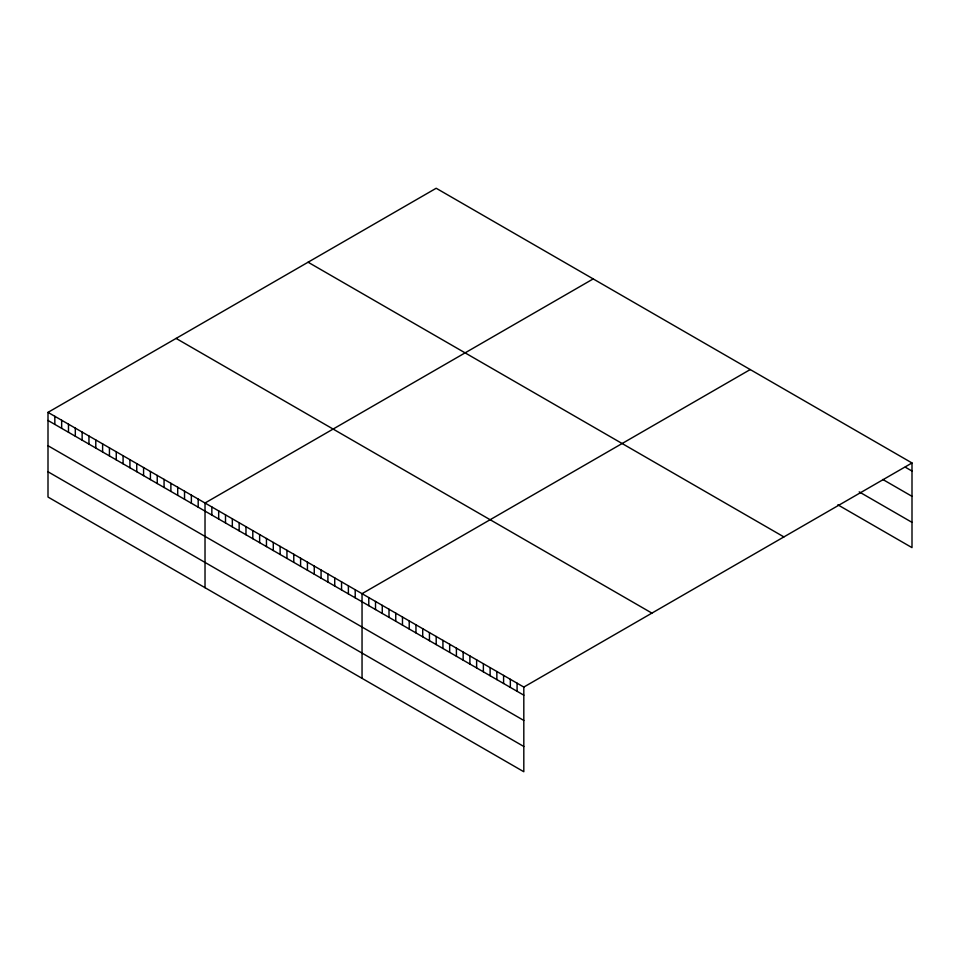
<?xml version="1.0" encoding="UTF-8"?>
<svg xmlns="http://www.w3.org/2000/svg" width="960" height="960" viewBox="0 0 960 960"><rect width="100%" height="100%" fill="white"/><g stroke="black" fill="none" stroke-linecap="round" stroke-linejoin="round"><path stroke-width="1.44" d="M48 412.368L523.812 687.072L523.812 771.744L48 497.04L48 412.368L436.188 188.256L912 462.96L912 547.632L837.852 504.828M593.208 278.904L205.02 503.016L205.02 587.688M750.228 369.564L362.04 593.676L362.04 678.348M523.812 687.072L912 462.96M905.256 467.16L912 471.06M882.792 479.46L912 496.332M859.2 491.88L912 522.36M308.088 262.212L783.9 536.916M176.1 338.412L651.912 613.116M48 420.456L523.812 695.172M48 445.728L523.812 720.444M48 471.768L523.812 746.484M517.08 683.184L517.08 691.284M510.336 679.296L510.336 687.384M503.592 675.396L503.592 683.496M496.86 671.508L496.86 679.608M490.116 667.62L490.116 675.708M483.372 663.72L483.372 671.82M476.628 659.832L476.628 667.932M469.896 655.944L469.896 664.044M463.152 652.056L463.152 660.144M456.408 648.156L456.408 656.256M449.664 644.268L449.664 652.368M442.932 640.38L442.932 648.468M436.188 636.48L436.188 644.58M429.444 632.592L429.444 640.692M422.712 628.704L422.712 636.792M415.968 624.804L415.968 632.904M409.224 620.916L409.224 629.016M402.48 617.028L402.48 625.116M395.748 613.128L395.748 621.228M389.004 609.24L389.004 617.34M382.26 605.352L382.26 613.44M375.516 601.452L375.516 609.552M368.784 597.564L368.784 605.664M355.212 589.728L355.212 597.828M348.384 585.792L348.384 593.892M341.556 581.844L341.556 589.944M334.728 577.908L334.728 586.008M327.9 573.972L327.9 582.06M321.072 570.024L321.072 578.124M314.256 566.088L314.256 574.176M307.428 562.14L307.428 570.24M300.6 558.204L300.6 566.292M293.772 554.256L293.772 562.356M286.944 550.32L286.944 558.42M280.116 546.372L280.116 554.472M273.288 542.436L273.288 550.536M266.46 538.488L266.46 546.588M259.632 534.552L259.632 542.652M252.804 530.616L252.804 538.704M245.976 526.668L245.976 534.768M239.16 522.732L239.16 530.82M232.332 518.784L232.332 526.884M225.504 514.848L225.504 522.936M218.676 510.9L218.676 519M211.848 506.964L211.848 515.052M198.192 499.08L198.192 507.18M191.364 495.132L191.364 503.232M184.536 491.196L184.536 499.296M177.708 487.248L177.708 495.348M170.88 483.312L170.88 491.412M164.064 479.376L164.064 487.464M157.236 475.428L157.236 483.528M150.408 471.492L150.408 479.58M143.58 467.544L143.58 475.644M136.752 463.608L136.752 471.696M129.924 459.66L129.924 467.76M123.096 455.724L123.096 463.824M116.268 451.776L116.268 459.876M109.44 447.84L109.44 455.94M102.612 443.892L102.612 451.992M95.784 439.956L95.784 448.056M88.956 436.02L88.956 444.108M82.14 432.072L82.14 440.172M75.312 428.136L75.312 436.224M68.484 424.188L68.484 432.288M61.656 420.252L61.656 428.34M54.828 416.304L54.828 424.404"/></g></svg>
